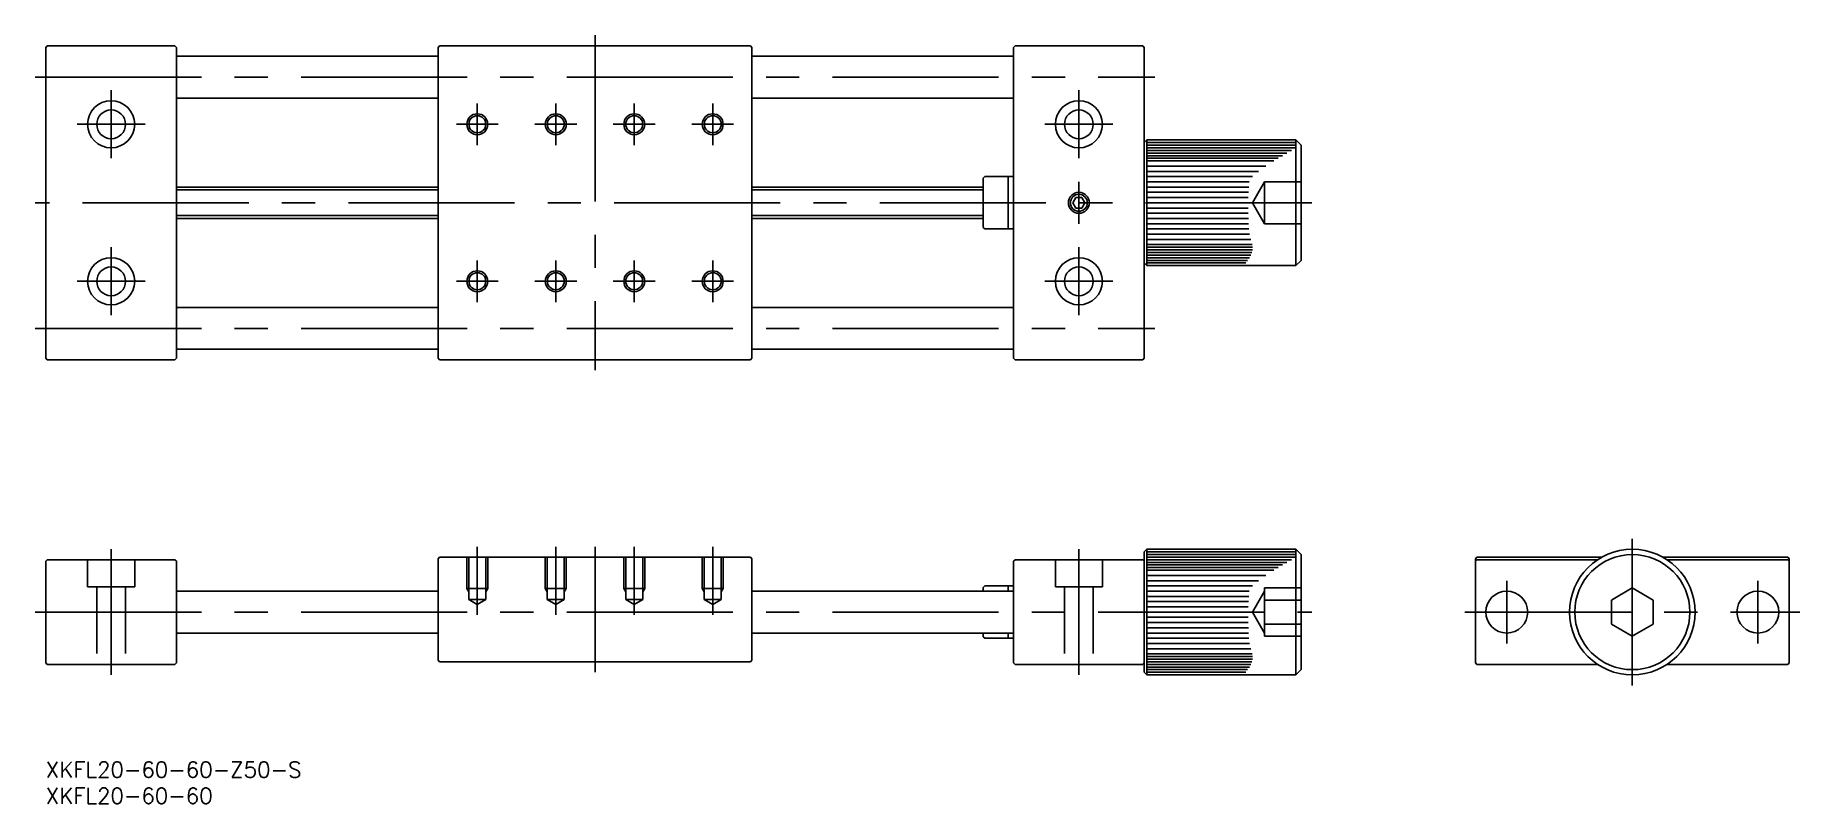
# Model space of a CAD drawing. Extents: x -305 to 32, y -37 to 110.
import ezdxf

# ---------------------------------------------------------------- set-up
doc = ezdxf.new("R2010")
doc.units = 0
doc.linetypes.add('CENTER', pattern=[50.8, 31.75, -6.35, 6.35, -6.35])
doc.linetypes.add('DASHED', pattern=[19.05, 12.7, -6.35])
doc.layers.get('0').update_dxf_attribs({"linetype": 'CONTINUOUS'})
doc.layers.add('CENTER', color=1, linetype='CONTINUOUS')
doc.styles.get("Standard").update_dxf_attribs({"font": 'txt.shx', "height": 3, "bigfont": 'bigfont.shx'})

# ---------------------------------------------------------------- blocks, each defined once
blk = doc.blocks.new('*U2')
at = {"color": 7, "linetype": 'CONTINUOUS'}
blk.add_text('XKFL20-60-60-Z50-S', height=3, dxfattribs=at).set_placement((-303.26, -31.61))
blk = doc.blocks.new('*U3')
at = {"color": 7, "linetype": 'CONTINUOUS'}
blk.add_text('XKFL20-60-60', height=3, dxfattribs=at).set_placement((-303.26, -36.61))

msp = doc.modelspace()

# ---------------------------------------------------------------- linework, layer by layer
at = {"color": 7, "linetype": 'CONTINUOUS'}
for p, q in [((-302.99, 108.21), (-303.29, 107.91)), ((-302.99, 108.21), (-278.59, 108.21)), ((-278.59, 108.21), (-278.29, 107.91)), ((-228.29, 107.91), (-227.99, 108.21)), ((-168.59, 108.21), (-227.99, 108.21)), ((-168.59, 108.21), (-168.29, 107.91)), ((-117.99, 108.21), (-118.29, 107.91)), ((-117.99, 108.21), (-93.59, 108.21)), ((-93.59, 108.21), (-93.29, 107.91)), ((-303.29, 107.91), (-303.29, 48.51)), ((-278.29, 107.91), (-278.29, 48.51)), ((-278.29, 106.21), (-228.29, 106.21)), ((-228.29, 107.91), (-228.29, 48.51)), ((-168.29, 48.51), (-168.29, 107.91)), ((-168.29, 106.21), (-118.29, 106.21)), ((-118.29, 107.91), (-118.29, 48.51)), ((-93.29, 107.91), (-93.29, 48.51)), ((-278.29, 98.21), (-228.29, 98.21)), ((-168.29, 98.21), (-118.29, 98.21)), ((-92.79, 90.21), (-93.29, 89.71)), ((-93.29, 89.71), (-93.29, 66.71)), ((-92.79, 90.21), (-92.79, 66.21)), ((-92.79, 90.21), (-64.29, 90.21)), ((-92.79, 89.71), (-64.29, 89.71)), ((-64.29, 89.21), (-92.79, 89.21)), ((-92.79, 88.71), (-64.29, 88.71)), ((-65.16, 88.21), (-92.79, 88.21)), ((-92.79, 87.71), (-66.02, 87.71)), ((-64.29, 90.21), (-64.29, 66.21)), ((-63.29, 89.21), (-64.29, 90.21)), ((-63.29, 89.21), (-63.29, 67.21)), ((-66.87, 87.21), (-92.79, 87.21)), ((-92.79, 86.71), (-67.7, 86.71)), ((-68.52, 86.21), (-92.79, 86.21)), ((-92.79, 85.21), (-70.07, 85.21)), ((-228.29, 81.21), (-278.29, 81.21)), ((-168.29, 81.21), (-124.09, 81.21)), ((-124.09, 82.91), (-123.79, 83.21)), ((-124.09, 82.91), (-124.09, 73.51)), ((-123.79, 83.21), (-118.29, 83.21)), ((-119.29, 83.21), (-119.29, 73.21)), ((-71.49, 84.21), (-92.79, 84.21)), ((-92.79, 83.21), (-72.59, 83.21)), ((-73.23, 82.21), (-92.79, 82.21)), ((-92.79, 81.21), (-73.33, 81.21)), ((-106.37, 79.21), (-106.94, 78.21)), ((-106.94, 78.21), (-106.37, 77.21)), ((-105.21, 79.21), (-106.37, 79.21)), ((-104.63, 78.21), (-105.21, 79.21)), ((-105.21, 77.21), (-104.63, 78.21)), ((-73.38, 80.21), (-92.79, 80.21)), ((-92.79, 79.21), (-73.41, 79.21)), ((-278.29, 75.21), (-228.29, 75.21)), ((-124.09, 75.21), (-168.29, 75.21)), ((-106.37, 77.21), (-105.21, 77.21)), ((-73.42, 77.21), (-92.79, 77.21)), ((-92.79, 76.21), (-73.42, 76.21)), ((-73.4, 75.21), (-92.79, 75.21)), ((-92.79, 74.21), (-73.38, 74.21)), ((-124.09, 73.51), (-123.79, 73.21)), ((-123.79, 73.21), (-118.29, 73.21)), ((-73.33, 73.21), (-92.79, 73.21)), ((-73.21, 72.21), (-92.79, 72.21)), ((-92.79, 71.21), (-72.95, 71.21)), ((-72.66, 70.21), (-92.79, 70.21)), ((-92.79, 69.71), (-72.58, 69.71)), ((-72.59, 69.21), (-92.79, 69.21)), ((-92.79, 68.71), (-72.72, 68.71)), ((-72.93, 68.21), (-92.79, 68.21)), ((-92.79, 67.71), (-73.21, 67.71)), ((-92.79, 66.21), (-93.29, 66.71)), ((-73.55, 67.21), (-92.79, 67.21)), ((-92.79, 66.71), (-73.91, 66.71)), ((-64.29, 66.21), (-92.79, 66.21)), ((-64.29, 66.21), (-63.29, 67.21)), ((-278.29, 58.21), (-228.29, 58.21)), ((-168.29, 58.21), (-118.29, 58.21)), ((-302.99, 48.21), (-303.29, 48.51)), ((-302.99, 48.21), (-278.59, 48.21)), ((-278.59, 48.21), (-278.29, 48.51)), ((-278.29, 50.21), (-228.29, 50.21)), ((-227.99, 48.21), (-228.29, 48.51)), ((-227.99, 48.21), (-168.59, 48.21)), ((-168.59, 48.21), (-168.29, 48.51)), ((-168.29, 50.21), (-118.29, 50.21)), ((-117.99, 48.21), (-118.29, 48.51)), ((-117.99, 48.21), (-93.59, 48.21)), ((-93.59, 48.21), (-93.29, 48.51)), ((-228.29, 10.2), (-227.99, 10.5)), ((-228.29, 10.2), (-228.29, -9.2)), ((-168.59, 10.5), (-227.99, 10.5)), ((-217.99, 10.5), (-224.93, 10.5)), ((-168.59, 10.5), (-168.29, 10.2)), ((-168.29, 10.2), (-168.29, -9.2)), ((-92.79, 12), (-93.29, 11.5)), ((-93.29, 11.5), (-93.29, -11.5)), ((-92.79, 12), (-92.79, -12)), ((-92.79, 12), (-64.29, 12)), ((-92.79, 11.5), (-64.29, 11.5)), ((-64.29, 11), (-92.79, 11)), ((-92.79, 10.5), (-64.29, 10.5)), ((-64.29, 12), (-64.29, -12)), ((-63.29, 11), (-64.29, 12)), ((-63.29, 11), (-63.29, -11)), ((-29.7, 10.5), (-30, 10.2)), ((-30, 10.2), (-30, -9.7)), ((-29.7, 10.5), (-5.81, 10.5)), ((5.81, 10.5), (29.7, 10.5)), ((29.7, 10.5), (30, 10.2)), ((30, 10.2), (30, -9.7)), ((-303.29, 9.7), (-302.99, 10)), ((-303.29, 9.7), (-303.29, -9.7)), ((-302.99, 10), (-278.59, 10)), ((-278.59, 10), (-278.29, 9.7)), ((-278.29, 9.7), (-278.29, -9.7)), ((-118.29, 9.7), (-117.99, 10)), ((-118.29, -9.7), (-118.29, 9.7)), ((-117.99, 10), (-93.59, 10)), ((-93.29, 9.7), (-93.59, 10)), ((-93.29, 9.7), (-93.29, -9.7)), ((-65.16, 10), (-92.79, 10)), ((-92.79, 9.5), (-66.02, 9.5)), ((-66.87, 9), (-92.79, 9)), ((-92.79, 8.5), (-67.7, 8.5)), ((-68.52, 8), (-92.79, 8)), ((-92.79, 7), (-70.07, 7)), ((-29.7, 10), (-30, 9.7)), ((-29.7, 10), (-6.63, 10)), ((6.63, 10), (29.7, 10)), ((29.7, 10), (30, 9.7)), ((-278.29, 4), (-228.29, 4)), ((-168.29, 4), (-118.29, 4)), ((-123.79, 5), (-124.09, 4.7)), ((-124.09, 4.7), (-124.09, 4)), ((-123.79, 5), (-118.29, 5)), ((-119.29, 5), (-119.29, 4)), ((-71.49, 6), (-92.79, 6)), ((-92.79, 5), (-72.59, 5)), ((-73.23, 4), (-92.79, 4)), ((0, 4.62), (-4, 2.31)), ((4, 2.31), (0, 4.62)), ((-92.79, 3), (-73.33, 3)), ((-73.38, 2), (-92.79, 2)), ((-92.79, 1), (-73.41, 1)), ((-4, 2.31), (-4, -2.31)), ((4, -2.31), (4, 2.31)), ((-73.42, -1), (-92.79, -1)), ((-92.79, -2), (-73.42, -2)), ((-73.4, -3), (-92.79, -3)), ((-4, -2.31), (0, -4.62)), ((0, -4.62), (4, -2.31)), ((-278.29, -4), (-228.29, -4)), ((-168.29, -4), (-118.29, -4)), ((-124.09, -4), (-124.09, -4.7)), ((-124.09, -4.7), (-123.79, -5)), ((-123.79, -5), (-118.29, -5)), ((-119.29, -4), (-119.29, -5)), ((-92.79, -4), (-73.38, -4)), ((-73.33, -5), (-92.79, -5)), ((-73.21, -6), (-92.79, -6)), ((-302.99, -10), (-303.29, -9.7)), ((-278.59, -10), (-302.99, -10)), ((-278.59, -10), (-278.29, -9.7)), ((-227.99, -9.5), (-228.29, -9.2)), ((-227.99, -9.5), (-168.59, -9.5)), ((-168.59, -9.5), (-168.29, -9.2)), ((-117.99, -10), (-118.29, -9.7)), ((-93.59, -10), (-117.99, -10)), ((-93.59, -10), (-93.29, -9.7)), ((-92.79, -7), (-72.95, -7)), ((-72.66, -8), (-92.79, -8)), ((-92.79, -8.5), (-72.58, -8.5)), ((-72.59, -9), (-92.79, -9)), ((-92.79, -9.5), (-72.72, -9.5)), ((-72.93, -10), (-92.79, -10)), ((-29.7, -10), (-30, -9.7)), ((-29.7, -10), (-6.63, -10)), ((6.63, -10), (29.7, -10)), ((29.7, -10), (30, -9.7)), ((-92.79, -12), (-93.29, -11.5)), ((-92.79, -10.5), (-73.21, -10.5)), ((-73.55, -11), (-92.79, -11)), ((-92.79, -11.5), (-73.91, -11.5)), ((-64.29, -12), (-92.79, -12)), ((-64.29, -12), (-63.29, -11))]:
    msp.add_line(p, q, dxfattribs=at)
at = {"color": 3, "linetype": 'DASHED'}
for p, q in [((-72.6, 78.21), (-70.29, 82.21)), ((-63.29, 82.21), (-70.29, 82.21)), ((-70.29, 82.21), (-70.29, 74.21)), ((-72.6, 78.21), (-70.29, 74.21)), ((-63.29, 78.21), (-70.29, 78.21)), ((-63.29, 74.21), (-70.29, 74.21)), ((-222.79, 10.5), (-222.79, 4.5)), ((-222.41, 10.5), (-222.41, 2.4)), ((-219.17, 10.5), (-219.17, 2.4)), ((-218.79, 10.5), (-218.79, 4.5)), ((-207.79, 10.5), (-207.79, 4.5)), ((-207.41, 10.5), (-207.41, 2.4)), ((-204.17, 10.5), (-204.17, 2.4)), ((-203.79, 10.5), (-203.79, 4.5)), ((-192.79, 10.5), (-192.79, 4.5)), ((-192.41, 10.5), (-192.41, 2.4)), ((-189.17, 10.5), (-189.17, 2.4)), ((-188.79, 10.5), (-188.79, 4.5)), ((-177.79, 10.5), (-177.79, 4.5)), ((-177.41, 10.5), (-177.41, 2.4)), ((-174.17, 10.5), (-174.17, 2.4)), ((-173.79, 10.5), (-173.79, 4.5)), ((-295.29, 10), (-295.29, 4.8)), ((-286.29, 4.8), (-286.29, 10)), ((-110.29, 10), (-110.29, 4.8)), ((-101.29, 4.8), (-101.29, 10)), ((-295.29, 4.8), (-286.29, 4.8)), ((-293.54, 4.8), (-293.54, -10)), ((-288.04, 4.8), (-288.04, -10)), ((-222.79, 4.5), (-222.41, 3.84)), ((-218.79, 4.5), (-222.79, 4.5)), ((-218.79, 4.5), (-219.17, 3.84)), ((-207.79, 4.5), (-207.41, 3.84)), ((-203.79, 4.5), (-207.79, 4.5)), ((-203.79, 4.5), (-204.17, 3.84)), ((-192.79, 4.5), (-192.41, 3.84)), ((-188.79, 4.5), (-192.79, 4.5)), ((-188.79, 4.5), (-189.17, 3.84)), ((-177.79, 4.5), (-177.41, 3.84)), ((-173.79, 4.5), (-177.79, 4.5)), ((-173.79, 4.5), (-174.17, 3.84)), ((-110.29, 4.8), (-101.29, 4.8)), ((-108.54, 4.8), (-108.54, -10)), ((-103.04, 4.8), (-103.04, -10)), ((-72.6, 0), (-70.29, 4)), ((-70.29, 4.62), (-70.29, -4.62)), ((-70.29, 4.62), (-63.29, 4.62)), ((-222.41, 2.4), (-220.79, 1.46)), ((-219.17, 2.4), (-222.41, 2.4)), ((-219.17, 2.4), (-220.79, 1.46)), ((-207.41, 2.4), (-205.79, 1.46)), ((-204.17, 2.4), (-207.41, 2.4)), ((-204.17, 2.4), (-205.79, 1.46)), ((-192.41, 2.4), (-190.79, 1.46)), ((-189.17, 2.4), (-192.41, 2.4)), ((-189.17, 2.4), (-190.79, 1.46)), ((-177.41, 2.4), (-175.79, 1.46)), ((-174.17, 2.4), (-177.41, 2.4)), ((-174.17, 2.4), (-175.79, 1.46)), ((-72.6, 0), (-70.29, -4)), ((-70.29, 2.31), (-63.29, 2.31)), ((-70.29, -2.31), (-63.29, -2.31)), ((-70.29, -4.62), (-63.29, -4.62))]:
    msp.add_line(p, q, dxfattribs=at)
at = {"color": 3, "linetype": 'CONTINUOUS'}
for p, q in [((-278.29, 80.67), (-228.29, 80.67)), ((-168.29, 80.67), (-124.09, 80.67)), ((-278.29, 75.75), (-228.29, 75.75)), ((-168.29, 75.75), (-124.09, 75.75))]:
    msp.add_line(p, q, dxfattribs=at)
at = {"color": 7, "linetype": 'CONTINUOUS'}
for centre, radius in [((-290.79, 93.21), 4.5), ((-290.79, 93.21), 2.75), ((-220.79, 93.21), 1.62), ((-205.79, 93.21), 1.62), ((-190.79, 93.21), 1.62), ((-175.79, 93.21), 1.62), ((-105.79, 93.21), 4.5), ((-105.79, 93.21), 2.75), ((-105.79, 78.21), 1.62), ((-290.79, 63.21), 4.5), ((-105.79, 63.21), 4.5), ((-290.79, 63.21), 2.75), ((-220.79, 63.21), 1.62), ((-205.79, 63.21), 1.62), ((-190.79, 63.21), 1.62), ((-175.79, 63.21), 1.62), ((-105.79, 63.21), 2.75), ((0, 0), 12), ((0, 0), 11), ((-24, 0), 4), ((24, 0), 4)]:
    msp.add_circle(centre, radius, dxfattribs=at)
at = {"color": 3, "linetype": 'CONTINUOUS'}
for centre in [(-220.79, 93.21), (-205.79, 93.21), (-190.79, 93.21), (-175.79, 93.21), (-105.79, 78.21), (-220.79, 63.21), (-205.79, 63.21), (-190.79, 63.21), (-175.79, 63.21)]:
    msp.add_circle(centre, 2, dxfattribs=at)
at = {"layer": 'CENTER', "color": 1, "linetype": 'CENTER'}
for p, q in [((-198.29, 110.21), (-198.29, 46.21)), ((-305.29, 102.21), (-91.29, 102.21)), ((-290.79, 99.71), (-290.79, 86.71)), ((-105.79, 99.71), (-105.79, 86.71)), ((-220.79, 97.21), (-220.79, 89.21)), ((-205.79, 97.21), (-205.79, 89.21)), ((-190.79, 97.21), (-190.79, 89.21)), ((-175.79, 97.21), (-175.79, 89.21)), ((-297.29, 93.21), (-284.29, 93.21)), ((-224.79, 93.21), (-216.79, 93.21)), ((-209.79, 93.21), (-201.79, 93.21)), ((-194.79, 93.21), (-186.79, 93.21)), ((-179.79, 93.21), (-171.79, 93.21)), ((-112.29, 93.21), (-99.29, 93.21)), ((-105.79, 82.21), (-105.79, 74.21)), ((-61.29, 78.21), (-305.29, 78.21)), ((-290.79, 69.71), (-290.79, 56.71)), ((-105.79, 69.71), (-105.79, 56.71)), ((-220.79, 67.21), (-220.79, 59.21)), ((-205.79, 67.21), (-205.79, 59.21)), ((-190.79, 67.21), (-190.79, 59.21)), ((-175.79, 67.21), (-175.79, 59.21)), ((-297.29, 63.21), (-284.29, 63.21)), ((-224.79, 63.21), (-216.79, 63.21)), ((-209.79, 63.21), (-201.79, 63.21)), ((-194.79, 63.21), (-186.79, 63.21)), ((-179.79, 63.21), (-171.79, 63.21)), ((-112.29, 63.21), (-99.29, 63.21)), ((-305.29, 54.21), (-91.29, 54.21)), ((0, 14), (0, -14)), ((-290.79, 12), (-290.79, -12)), ((-220.79, 12.5), (-220.79, -0.54)), ((-205.79, 12.5), (-205.79, -0.54)), ((-198.29, 12.5), (-198.29, -11.5)), ((-190.79, 12.5), (-190.79, -0.54)), ((-175.79, 12.5), (-175.79, -0.54)), ((-105.79, 12), (-105.79, -12)), ((-24, 6), (-24, -6)), ((24, 6), (24, -6)), ((-305.29, 0), (-61.29, 0)), ((-32, 0), (32, 0))]:
    msp.add_line(p, q, dxfattribs=at)

# ---------------------------------------------------------------- block references
at = {"color": 7, "linetype": 'CONTINUOUS'}
for name in ['*U2', '*U3']:
    msp.add_blockref(name, (0, 0), dxfattribs=at)

doc.saveas('drawing.dxf')
